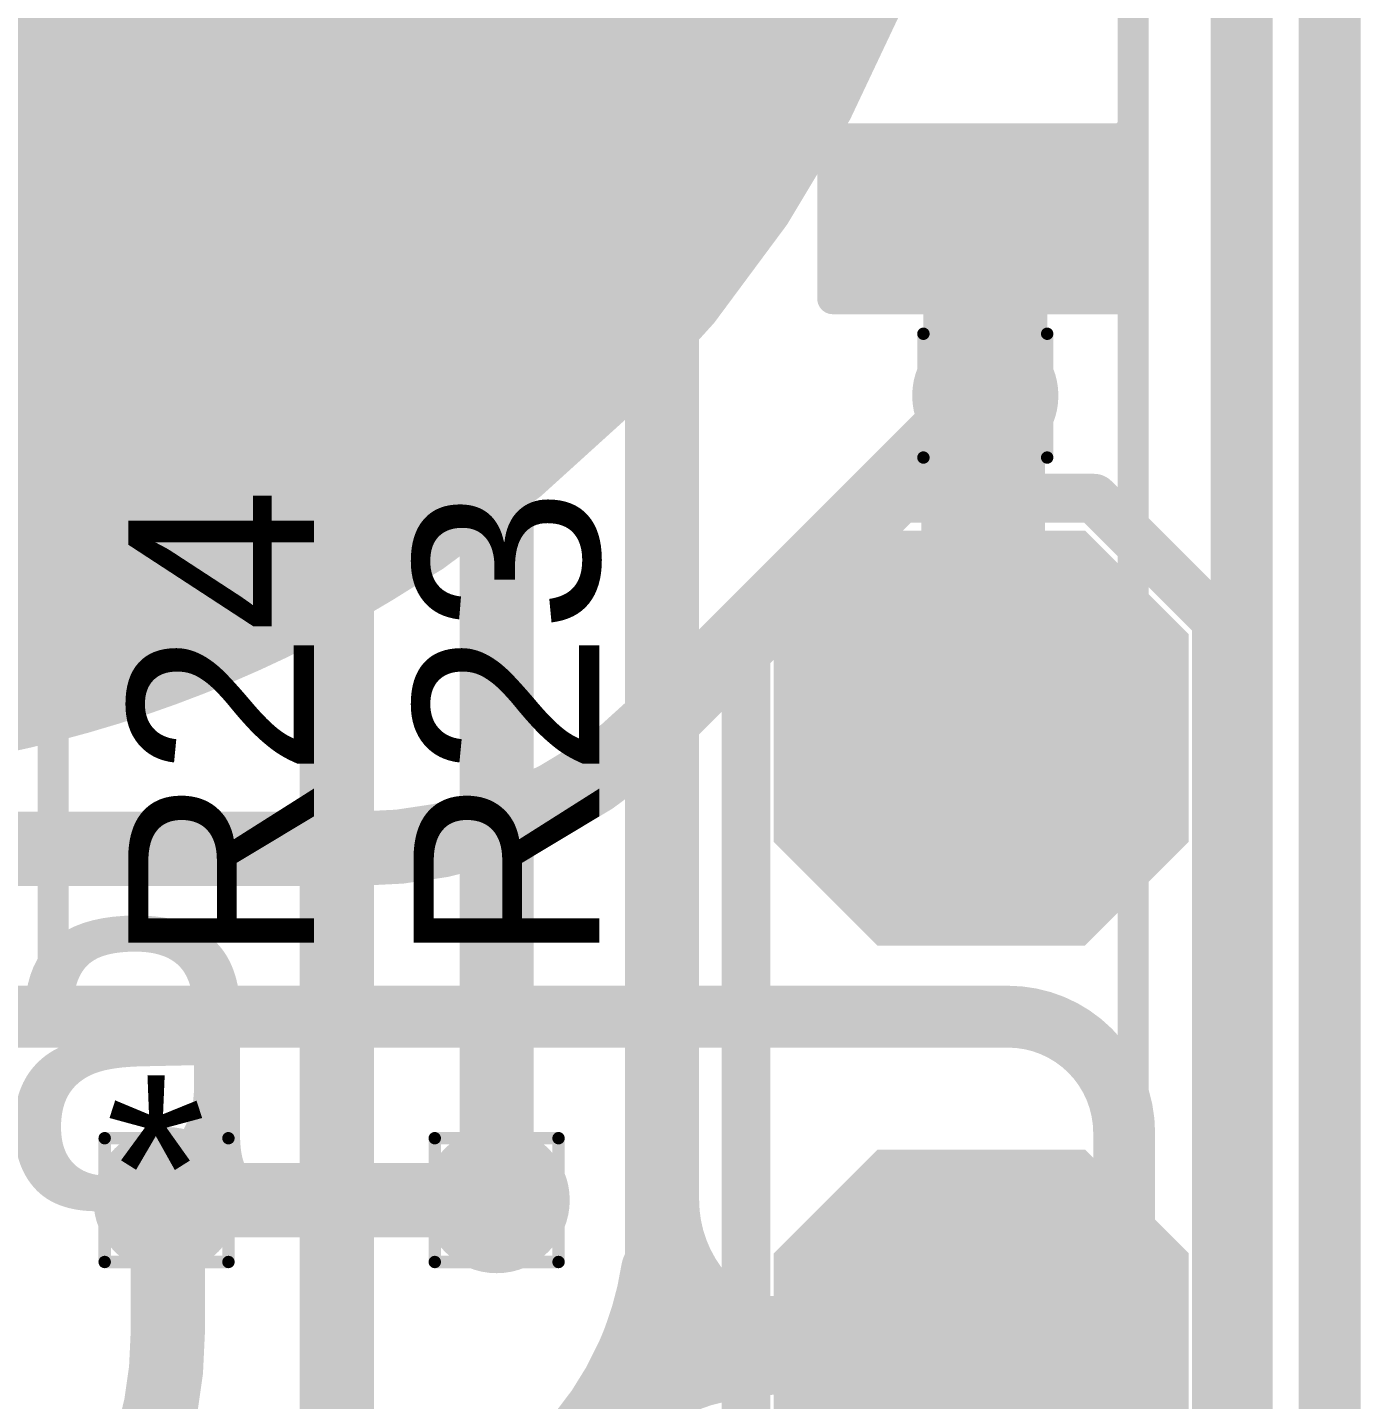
# Model space of a CAD drawing. Header units: inches. Extents: x -17 to 443, y -40 to 218.
# Drawn here: x 97.59 to 103.07, y 15.91 to 21.54 of the extents above; entities that cross this region are included whole.
import ezdxf

# ---------------------------------------------------------------- set-up
doc = ezdxf.new("R2010")
doc.units = ezdxf.units.IN
for name, color, linetype in [('Board Outline', 216, 'Continuous'), ('Bottom Layer', 5, 'Continuous'), ('Bottom Overlay', 54, 'Continuous'), ('Bottom Paste', 16, 'Continuous'), ('Bottom Solder', 6, 'Continuous'), ('Drill Drawing', 1, 'Continuous'), ('Fabrication', 76, 'Continuous'), ('Top Layer', 1, 'Continuous'), ('Top Overlay', 2, 'Continuous'), ('Top Paste', 8, 'Continuous'), ('Top Solder', 216, 'Continuous'), ('Via Holes', 16, 'Continuous')]:
    doc.layers.add(name, color=color, linetype=linetype)
doc.styles.add('Arial', font='', dxfattribs={"height": 0.2})
doc.styles.add('Arial Black_Bold', font='', dxfattribs={"height": 0.2})
doc.styles.get('Arial').set_extended_font_data('Arial')
doc.styles.get('Arial Black_Bold').set_extended_font_data('Arial Black', bold=True)

# ---------------------------------------------------------------- blocks, each defined once
blk = doc.blocks.new('LED_0603_199')
at = {"layer": 'Top Layer'}
for points in [[(-0.999998, 0.5000002699999999), (-0.499999, 0.5000002699999999), (-0.499999, -0.5000002699999999), (-0.999998, -0.5000002699999999)], [(0.50000154, 0.5000002699999999), (1.00000054, 0.5000002699999999), (1.00000054, -0.5000002699999999), (0.50000154, -0.5000002699999999)]]:
    blk.add_hatch(color=1, dxfattribs=at).paths.add_polyline_path(points)
at = {"layer": 'Top Overlay'}
blk.add_hatch(color=2, dxfattribs=at).paths.add_polyline_path([(1.11756952, -0.6603669799999999), (1.75256444, -0.6603669799999999), (1.75256444, 0.66043302), (1.11756952, 0.66043302)])
at = {"layer": 'Top Paste'}
for points in [[(-0.999998, 0.5000002699999999), (-0.499999, 0.5000002699999999), (-0.499999, -0.5000002699999999), (-0.999998, -0.5000002699999999)], [(0.50000154, 0.5000002699999999), (1.00000054, 0.5000002699999999), (1.00000054, -0.5000002699999999), (0.50000154, -0.5000002699999999)]]:
    blk.add_hatch(color=8, dxfattribs=at).paths.add_polyline_path(points)
at = {"layer": 'Top Solder'}
for points in [[(-1.101598, 0.6016002699999999), (-0.398399, 0.6016002699999999), (-0.398399, -0.6016002699999999), (-1.101598, -0.6016002699999999)], [(0.39840154, 0.6016002699999999), (1.10160054, 0.6016002699999999), (1.10160054, -0.6016002699999999), (0.39840154, -0.6016002699999999)]]:
    blk.add_hatch(color=216, dxfattribs=at).paths.add_polyline_path(points)
at = {"layer": 'Top Overlay', "const_width": 0.127}
for points in [[(-1.1176, 0.6096), (-1.1176, -0.6096)], [(-1.1176, 0.6096), (-0.4318, 0.6096)], [(0.4318, 0.6096), (1.11760254, 0.6096)], [(1.11760254, 0.6096), (1.11760254, -0.6096)], [(-1.1176, -0.6096), (-0.4318, -0.6096)], [(0.4318, -0.6096), (1.11760254, -0.6096)]]:
    blk.add_lwpolyline(points, dxfattribs=at)
at = {"layer": 'Top Overlay', "const_width": 0.0635}
for points in [[(-1.14935, 0.6096, 1), (-1.08585, 0.6096, 1)], [(-1.14935, 0.6096, 1), (-1.08585, 0.6096, 1)], [(-0.46355, 0.6096, 1), (-0.40005, 0.6096, 1)], [(0.40005, 0.6096, 1), (0.46355, 0.6096, 1)], [(1.08585254, 0.6096, 1), (1.14935254, 0.6096, 1)], [(1.08585254, 0.6096, 1), (1.14935254, 0.6096, 1)], [(-1.14935, -0.6096, 1), (-1.08585, -0.6096, 1)], [(-1.14935, -0.6096, 1), (-1.08585, -0.6096, 1)], [(-0.46355, -0.6096, 1), (-0.40005, -0.6096, 1)], [(0.40005, -0.6096, 1), (0.46355, -0.6096, 1)], [(1.08585254, -0.6096, 1), (1.14935254, -0.6096, 1)], [(1.08585254, -0.6096, 1), (1.14935254, -0.6096, 1)]]:
    blk.add_lwpolyline(points, format="xyb", close=True, dxfattribs=at)
blk = doc.blocks.new('EMG_ELECTRODE_4_____B_211')
at = {"layer": 'Bottom Layer'}
h = blk.add_hatch(color=5, dxfattribs=at)
edge = h.paths.add_edge_path()
edge.add_arc((-5.588e-05, 19.9743695), 5.00000016, 0, 360)
at = {"layer": 'Bottom Paste'}
h = blk.add_hatch(color=16, dxfattribs=at)
edge = h.paths.add_edge_path()
edge.add_arc((-5.588e-05, 19.9743695), 5.00000016, 0, 360)
at = {"layer": 'Bottom Solder'}
h = blk.add_hatch(color=6, dxfattribs=at)
edge = h.paths.add_edge_path()
edge.add_arc((-5.588e-05, 19.9743695), 5.10160016, 0, 360)
at = {"layer": 'Bottom Overlay', "const_width": 0.127}
blk.add_lwpolyline([(5.68317126, -21.00415662), (5.68317888, 20.95289688)], dxfattribs=at)
blk = doc.blocks.new('4_P___SMD_W____CON__212')
at = {"layer": 'Top Layer'}
for points in [[(0.374999885, 0.74999977), (-0.374999885, 0.74999977), (-0.74999977, 0.374999885), (-0.74999977, -0.374999885), (-0.374999885, -0.74999977), (0.374999885, -0.74999977), (0.74999977, -0.374999885), (0.74999977, 0.374999885)], [(2.914999885, 0.74999977), (2.165000115, 0.74999977), (1.79000023, 0.374999885), (1.79000023, -0.374999885), (2.165000115, -0.74999977), (2.914999885, -0.74999977), (3.28999977, -0.374999885), (3.28999977, 0.374999885)]]:
    blk.add_hatch(color=1, dxfattribs=at).paths.add_polyline_path(points)
at = {"layer": 'Top Paste'}
for points in [[(0.374999885, 0.74999977), (-0.374999885, 0.74999977), (-0.74999977, 0.374999885), (-0.74999977, -0.374999885), (-0.374999885, -0.74999977), (0.374999885, -0.74999977), (0.74999977, -0.374999885), (0.74999977, 0.374999885)], [(2.914999885, 0.74999977), (2.165000115, 0.74999977), (1.79000023, 0.374999885), (1.79000023, -0.374999885), (2.165000115, -0.74999977), (2.914999885, -0.74999977), (3.28999977, -0.374999885), (3.28999977, 0.374999885)]]:
    blk.add_hatch(color=8, dxfattribs=at).paths.add_polyline_path(points)
at = {"layer": 'Top Solder'}
for points in [[(0.425799885, 0.85159977), (-0.425799885, 0.85159977), (-0.85159977, 0.425799885), (-0.85159977, -0.425799885), (-0.425799885, -0.85159977), (0.425799885, -0.85159977), (0.85159977, -0.425799885), (0.85159977, 0.425799885)], [(2.965799885, 0.85159977), (2.114200115, 0.85159977), (1.68840023, 0.425799885), (1.68840023, -0.425799885), (2.114200115, -0.85159977), (2.965799885, -0.85159977), (3.39159977, -0.425799885), (3.39159977, 0.425799885)]]:
    blk.add_hatch(color=216, dxfattribs=at).paths.add_polyline_path(points)
at = {"layer": 'Top Overlay', "const_width": 0.1999996}
for points in [[(-0.98462592, 0.46317408), (-0.4826, 0.9652)], [(-0.37974016, 0.9652), (-0.4826, 0.9652)], [(-0.37974016, 0.9652), (8.101990399999998, 0.9652025399999999)], [(-0.98462592, -0.47158656), (-0.98462592, 0.46317408)], [(-0.49101248, -0.9652), (-0.98462592, -0.47158656)], [(8.11653952, -0.9652), (-0.49101248, -0.9652)]]:
    blk.add_lwpolyline(points, dxfattribs=at)
at = {"layer": 'Top Overlay', "const_width": 0.0999998}
for points in [[(-0.5325999, 0.9652, 1), (-0.4326001, 0.9652, 1)], [(-0.5325999, 0.9652, 1), (-0.4326001, 0.9652, 1)], [(-0.42974006, 0.9652, 1), (-0.32974026, 0.9652, 1)], [(-0.42974006, 0.9652, 1), (-0.32974026, 0.9652, 1)], [(-1.03462582, 0.46317408, 1), (-0.9346260199999998, 0.46317408, 1)], [(-1.03462582, 0.46317408, 1), (-0.9346260199999998, 0.46317408, 1)], [(-1.03462582, -0.47158656, 1), (-0.9346260199999998, -0.47158656, 1)], [(-1.03462582, -0.47158656, 1), (-0.9346260199999998, -0.47158656, 1)], [(-0.54101238, -0.9652, 1), (-0.4410125799999999, -0.9652, 1)], [(-0.54101238, -0.9652, 1), (-0.4410125799999999, -0.9652, 1)]]:
    blk.add_lwpolyline(points, format="xyb", close=True, dxfattribs=at)

msp = doc.modelspace()

# ---------------------------------------------------------------- hatches: boundary and pattern name
at = {"layer": 'Bottom Layer'}
h = msp.add_hatch(color=5, dxfattribs=at)
edge = h.paths.add_edge_path()
edge.add_arc((101.52614442, 20.02512378), 0.2999994, 0, 360)
h = msp.add_hatch(color=5, dxfattribs=at)
edge = h.paths.add_edge_path()
edge.add_arc((98.16543994, 16.7237029), 0.2999994, 0, 360)
h = msp.add_hatch(color=5, dxfattribs=at)
edge = h.paths.add_edge_path()
edge.add_arc((99.5204004, 16.7237029), 0.2999994, 0, 360)
at = {"layer": 'Top Layer'}
h = msp.add_hatch(color=1, dxfattribs=at)
edge = h.paths.add_edge_path()
edge.add_arc((101.52614442, 20.02512378), 0.2999994, 0, 360)
h = msp.add_hatch(color=1, dxfattribs=at)
edge = h.paths.add_edge_path()
edge.add_arc((98.16543994, 16.7237029), 0.2999994, 0, 360)
h = msp.add_hatch(color=1, dxfattribs=at)
edge = h.paths.add_edge_path()
edge.add_arc((99.5204004, 16.7237029), 0.2999994, 0, 360)
at = {"layer": 'Via Holes'}
h = msp.add_hatch(color=7, dxfattribs=at)
edge = h.paths.add_edge_path()
edge.add_arc((101.52614442, 20.02512378), 0.1499997, 0, 360)
h = msp.add_hatch(color=7, dxfattribs=at)
edge = h.paths.add_edge_path()
edge.add_arc((98.16543994, 16.7237029), 0.1499997, 0, 360)
h = msp.add_hatch(color=7, dxfattribs=at)
edge = h.paths.add_edge_path()
edge.add_arc((99.5204004, 16.7237029), 0.1499997, 0, 360)

# ---------------------------------------------------------------- linework, layer by layer
at = {"layer": 'Board Outline', "const_width": 0.127}
msp.add_lwpolyline([(102.93937502, 24.50407596), (102.9394436, -17.37729316)], dxfattribs=at)
at = {"layer": 'Bottom Layer'}
for points, const_width in [([(102.57874074, 10.26953242), (102.57874074, 23.1370124)], 0.254), ([(100.17370872, 18.67268808), (101.52614442, 20.02512378)], 0.3048), ([(97.20423282, 18.16584124), (97.83896103999999, 18.16584124)], 0.3048), ([(97.83896103999999, 18.16584124), (98.95113305999999, 18.1658387)], 0.3048), ([(98.95113305999999, 18.1658387), (98.95289582, 18.16583616)], 0.3048), ([(97.11333637999999, 17.47650302), (101.61895602, 17.47650302)], 0.254), ([(102.09614074, 11.69481786), (102.09614074, 16.9993183)], 0.254), ([(98.16543994, 16.7237029), (99.5204004, 16.7237029)], 0.3048)]:
    msp.add_lwpolyline(points, dxfattribs=dict(at, const_width=const_width))
for points, const_width in [([(101.44994442, 20.02512378, 1), (101.60234442, 20.02512378, 1)], 0.1524), ([(100.09750872, 18.67268808, 1), (100.24990872, 18.67268808, 1)], 0.1524), ([(100.09750872, 18.67268808, 1), (100.24990872, 18.67268808, 1)], 0.1524), ([(97.76276104, 18.16584124, 1), (97.91516103999999, 18.16584124, 1)], 0.1524), ([(97.76276104, 18.16584124, 1), (97.91516103999999, 18.16584124, 1)], 0.1524), ([(98.87493305999999, 18.1658387, 1), (99.02733306, 18.1658387, 1)], 0.1524), ([(98.87493305999999, 18.1658387, 1), (99.02733306, 18.1658387, 1)], 0.1524), ([(98.87669582, 18.16583616, 1), (99.02909582, 18.16583616, 1)], 0.1524), ([(98.87669582, 18.16583616, 1), (99.02909582, 18.16583616, 1)], 0.1524), ([(101.55545602, 17.47650302, 1), (101.68245602, 17.47650302, 1)], 0.127), ([(101.55545602, 17.47650302, 1), (101.68245602, 17.47650302, 1)], 0.127), ([(102.03264074, 16.9993183, 1), (102.15964074, 16.9993183, 1)], 0.127), ([(102.03264074, 16.9993183, 1), (102.15964074, 16.9993183, 1)], 0.127), ([(98.08923994, 16.7237029, 1), (98.24163994, 16.7237029, 1)], 0.1524), ([(99.44420039999999, 16.7237029, 1), (99.5966004, 16.7237029, 1)], 0.1524)]:
    msp.add_lwpolyline(points, format="xyb", close=True, dxfattribs=dict(at, const_width=const_width))
for points, const_width in [([(100.17370872, 18.67268808, -0.1988667060675587), (98.95289582, 18.16583616)], 0.3048), ([(101.61895602, 17.47650302, -0.4142135623730951), (102.09614074, 16.9993183)], 0.254)]:
    msp.add_lwpolyline(points, format="xyb", dxfattribs=dict(at, const_width=const_width))
at = {"layer": 'Drill Drawing', "const_width": 0.0508}
for points in [[(101.27214442, 20.27912378), (101.78014442, 20.27912378)], [(101.27214442, 19.77112378), (101.27214442, 20.27912378)], [(101.78014442, 19.77112378), (101.78014442, 20.27912378)], [(101.27214442, 19.77112378), (101.78014442, 19.77112378)], [(97.91143994, 16.9777029), (98.41943993999999, 16.9777029)], [(97.91143994, 16.4697029), (97.91143994, 16.9777029)], [(98.41943993999999, 16.4697029), (98.41943993999999, 16.9777029)], [(99.2664004, 16.9777029), (99.77440039999999, 16.9777029)], [(99.2664004, 16.4697029), (99.2664004, 16.9777029)], [(99.77440039999999, 16.4697029), (99.77440039999999, 16.9777029)], [(97.91143994, 16.4697029), (98.41943993999999, 16.4697029)], [(99.2664004, 16.4697029), (99.77440039999999, 16.4697029)]]:
    msp.add_lwpolyline(points, dxfattribs=at)
at = {"layer": 'Drill Drawing', "const_width": 0.0254}
for points in [[(101.25944442, 20.27912378, 1), (101.28484442, 20.27912378, 1)], [(101.25944442, 20.27912378, 1), (101.28484442, 20.27912378, 1)], [(101.76744442, 20.27912378, 1), (101.79284442, 20.27912378, 1)], [(101.76744442, 20.27912378, 1), (101.79284442, 20.27912378, 1)], [(101.25944442, 19.77112378, 1), (101.28484442, 19.77112378, 1)], [(101.25944442, 19.77112378, 1), (101.28484442, 19.77112378, 1)], [(101.76744442, 19.77112378, 1), (101.79284442, 19.77112378, 1)], [(101.76744442, 19.77112378, 1), (101.79284442, 19.77112378, 1)], [(97.89873994, 16.9777029, 1), (97.92413993999999, 16.9777029, 1)], [(97.89873994, 16.9777029, 1), (97.92413993999999, 16.9777029, 1)], [(98.40673994, 16.9777029, 1), (98.43213994, 16.9777029, 1)], [(98.40673994, 16.9777029, 1), (98.43213994, 16.9777029, 1)], [(99.2537004, 16.9777029, 1), (99.27910039999999, 16.9777029, 1)], [(99.2537004, 16.9777029, 1), (99.27910039999999, 16.9777029, 1)], [(99.7617004, 16.9777029, 1), (99.7871004, 16.9777029, 1)], [(99.7617004, 16.9777029, 1), (99.7871004, 16.9777029, 1)], [(97.89873994, 16.4697029, 1), (97.92413993999999, 16.4697029, 1)], [(97.89873994, 16.4697029, 1), (97.92413993999999, 16.4697029, 1)], [(98.40673994, 16.4697029, 1), (98.43213994, 16.4697029, 1)], [(98.40673994, 16.4697029, 1), (98.43213994, 16.4697029, 1)], [(99.2537004, 16.4697029, 1), (99.27910039999999, 16.4697029, 1)], [(99.2537004, 16.4697029, 1), (99.27910039999999, 16.4697029, 1)], [(99.7617004, 16.4697029, 1), (99.7871004, 16.4697029, 1)], [(99.7617004, 16.4697029, 1), (99.7871004, 16.4697029, 1)]]:
    msp.add_lwpolyline(points, format="xyb", close=True, dxfattribs=at)
at = {"layer": 'Fabrication', "const_width": 0.254}
msp.add_lwpolyline([(101.4499622, 23.5762038, 1), (91.44996187999999, 23.5762038, 1)], format="xyb", close=True, dxfattribs=at)
msp.add_lwpolyline([(102.93937502, 24.50408866), (102.9394436, -17.37729316)], dxfattribs=at)
at = {"layer": 'Top Layer'}
for points, const_width in [([(100.19914428, 16.7237029), (100.19914428, 22.54415608)], 0.3048), ([(99.52039786, 21.28650302), (99.52039786, 22.19066174)], 0.3048), ([(98.86391961999999, 10.74697622), (98.86391961999999, 21.96223954)], 0.3048), ([(99.52039786, 21.28650302), (99.5204004, 16.7237029)], 0.3048), ([(101.52614442, 20.02512378), (101.52614442, 20.77391324)], 0.508), ([(101.50955314, 20.79050452), (101.52614442, 20.77391324)], 0.3048), ([(101.5178437, 18.627979), (101.5178437, 20.01682306)], 0.508), ([(101.5178437, 20.01682306), (101.52614442, 20.02512378)], 0.3048), ([(101.50954298, 18.61967828), (101.5178437, 18.627979)], 0.3048), ([(98.17031673999999, 16.17496892), (98.17031673999999, 16.7188261)], 0.3048), ([(100.19914428, 16.1994596), (100.19914428, 16.7237029)], 0.3048), ([(100.46385546, 16.17735906), (100.53275042, 16.17735906)], 0.3048), ([(100.53275042, 16.17735906), (100.79405546, 16.17735906)], 0.3048), ([(100.7063518, 16.07967574), (101.0365518, 16.07967574)], 0.3048), ([(101.0365518, 16.07967574), (101.50954298, 16.07967574)], 0.3048)]:
    msp.add_lwpolyline(points, dxfattribs=dict(at, const_width=const_width))
for points, const_width in [([(99.44419786, 21.28650302, 1), (99.59659785999999, 21.28650302, 1)], 0.1524), ([(99.44419786, 21.28650302, 1), (99.59659785999999, 21.28650302, 1)], 0.1524), ([(101.39914442, 20.77391324, 1), (101.65314442, 20.77391324, 1)], 0.254), ([(101.43335314, 20.79050452, 1), (101.58575314, 20.79050452, 1)], 0.1524), ([(101.44994442, 20.77391324, 1), (101.60234442, 20.77391324, 1)], 0.1524), ([(101.39914442, 20.02512378, 1), (101.65314442, 20.02512378, 1)], 0.254), ([(101.3908437, 20.01682306, 1), (101.6448437, 20.01682306, 1)], 0.254), ([(101.4416437, 20.01682306, 1), (101.5940437, 20.01682306, 1)], 0.1524), ([(101.44994442, 20.02512378, 1), (101.60234442, 20.02512378, 1)], 0.1524), ([(101.3908437, 18.627979, 1), (101.6448437, 18.627979, 1)], 0.254), ([(101.43334298, 18.61967828, 1), (101.58574298, 18.61967828, 1)], 0.1524), ([(101.4416437, 18.627979, 1), (101.5940437, 18.627979, 1)], 0.1524), ([(98.09411674, 16.7188261, 1), (98.24651673999999, 16.7188261, 1)], 0.1524), ([(99.44420039999999, 16.7237029, 1), (99.5966004, 16.7237029, 1)], 0.1524), ([(100.12294428, 16.7237029, 1), (100.27534428, 16.7237029, 1)], 0.1524), ([(100.12294428, 16.7237029, 1), (100.27534428, 16.7237029, 1)], 0.1524), ([(100.12294428, 16.7237029, 1), (100.27534428, 16.7237029, 1)], 0.1524), ([(100.10676956, 16.4332412, 1), (100.25916956, 16.4332412, 1)], 0.1524), ([(100.10676956, 16.43323866, 1), (100.25916956, 16.43323866, 1)], 0.1524), ([(100.35709418, 16.2412172, 1), (100.50949418, 16.2412172, 1)], 0.1524), ([(100.35709418, 16.2412172, 1), (100.50949418, 16.2412172, 1)], 0.1524), ([(100.12294428, 16.1994596, 1), (100.27534428, 16.1994596, 1)], 0.1524), ([(98.09411674, 16.17496892, 1), (98.24651673999999, 16.17496892, 1)], 0.1524), ([(98.09411674, 16.17496892, 1), (98.24651673999999, 16.17496892, 1)], 0.1524), ([(100.03263458, 16.15142312, 1), (100.18503458, 16.15142312, 1)], 0.1524), ([(100.03263458, 16.15142312, 1), (100.18503458, 16.15142312, 1)], 0.1524), ([(100.38765546, 16.17735906, 1), (100.54005546, 16.17735906, 1)], 0.1524), ([(100.45655042, 16.17735906, 1), (100.60895042, 16.17735906, 1)], 0.1524), ([(100.45655042, 16.17735906, 1), (100.60895042, 16.17735906, 1)], 0.1524), ([(100.45655042, 16.17735906, 1), (100.60895042, 16.17735906, 1)], 0.1524), ([(100.45655042, 16.17735906, 1), (100.60895042, 16.17735906, 1)], 0.1524), ([(100.71785546, 16.17735906, 1), (100.87025546, 16.17735906, 1)], 0.1524), ([(100.00316042, 16.07967574, 1), (100.15556042, 16.07967574, 1)], 0.1524), ([(100.00316042, 16.07967574, 1), (100.15556042, 16.07967574, 1)], 0.1524), ([(100.6301518, 16.07967574, 1), (100.7825518, 16.07967574, 1)], 0.1524), ([(100.6301518, 16.07967574, 1), (100.7825518, 16.07967574, 1)], 0.1524), ([(100.6833394, 16.11188802, 1), (100.8357394, 16.11188802, 1)], 0.1524), ([(100.6833394, 16.11188802, 1), (100.8357394, 16.11188802, 1)], 0.1524), ([(100.73711882, 16.10952836, 1), (100.88951882, 16.10952836, 1)], 0.1524), ([(100.9603518, 16.07967574, 1), (101.1127518, 16.07967574, 1)], 0.1524), ([(100.9603518, 16.07967574, 1), (101.1127518, 16.07967574, 1)], 0.1524), ([(100.9603518, 16.07967574, 1), (101.1127518, 16.07967574, 1)], 0.1524), ([(101.43334298, 16.07967574, 1), (101.58574298, 16.07967574, 1)], 0.1524)]:
    msp.add_lwpolyline(points, format="xyb", close=True, dxfattribs=dict(at, const_width=const_width))
at = {"layer": 'Top Layer', "const_width": 0.3048}
for points in [[(100.43329418, 16.2412172, -0.2298322313788411), (100.19914428, 16.7237029)], [(100.18296956, 16.43323866, -0.0524138349778333), (100.10883458, 16.15142312)], [(101.0365518, 16.07967574, -0.1989120080791896), (100.18296956, 16.4332412)], [(100.53275042, 16.17735906, -0.0482224282468054), (100.43329418, 16.2412172)], [(98.17031673999999, 16.17496892, -0.1191782904926269), (97.996883, 15.457678)], [(100.10883458, 16.15142312, -0.0139158088182676), (100.07936042, 16.07967574)], [(100.7595394, 16.11188802, -0.0969886420805033), (100.53275042, 16.17735906)], [(100.07936042, 16.07967574, -0.0921419621856837), (99.79116948, 15.65967912)], [(99.85732886, 15.73064418, -0.1975283439213794), (100.7063518, 16.07967574)], [(100.81331882, 16.10952836, -0.0219222188351837), (100.7595394, 16.11188802)]]:
    msp.add_lwpolyline(points, format="xyb", dxfattribs=at)
at = {"layer": 'Top Overlay', "const_width": 0.127}
for points in [[(97.70052342, 17.42729052), (97.70052342, 19.78790302)], [(100.22089938, 17.42729052), (100.22089938, 19.78790302)], [(97.70052342, 17.42729052), (100.22089938, 17.42729052)]]:
    msp.add_lwpolyline(points, dxfattribs=at)
at = {"layer": 'Top Overlay', "const_width": 0.0635}
for points in [[(97.66877342, 19.78790302, 1), (97.73227341999998, 19.78790302, 1)], [(100.18914938, 19.78790302, 1), (100.25264938, 19.78790302, 1)], [(97.66877342, 17.42729052, 1), (97.73227341999998, 17.42729052, 1)], [(97.66877342, 17.42729052, 1), (97.73227341999998, 17.42729052, 1)], [(100.18914938, 17.42729052, 1), (100.25264938, 17.42729052, 1)], [(100.18914938, 17.42729052, 1), (100.25264938, 17.42729052, 1)]]:
    msp.add_lwpolyline(points, format="xyb", close=True, dxfattribs=at)

# ---------------------------------------------------------------- block references
msp.add_blockref('EMG_ELECTRODE_4_____B_211', (96.44998998, 3.5762057))
for name, p, rotation in [('LED_0603_199', (101.50955314, 21.54050302), 90), ('4_P___SMD_W____CON__212', (101.50954298, 18.61967828), 270)]:
    msp.add_blockref(name, p, dxfattribs=dict(rotation=rotation))

# ---------------------------------------------------------------- texts
at = {"layer": 'Fabrication', "style": 'Arial'}
msp.add_text('Material', height=1.524, rotation=360, dxfattribs=at).set_placement((91.53516617999999, 16.69961862))
at = {"layer": 'Top Overlay'}
for s, height, style, p in [('LED5', 1.27, 'Arial Black_Bold', (100.37897628, 20.54709378)), ('R24', 0.7619999999999999, 'Arial', (98.77005645999999, 17.69326154)), ('R23', 0.7619999999999999, 'Arial', (99.94138761999999, 17.69326154))]:
    msp.add_text(s, height=height, rotation=90, dxfattribs=dict(at, style=style)).set_placement(p)
at = {"layer": 'Top Overlay', "style": 'Arial'}
msp.add_text('*', height=0.7619999999999999, dxfattribs=at).set_placement((97.91410186, 16.47381008))

doc.saveas('drawing.dxf')
